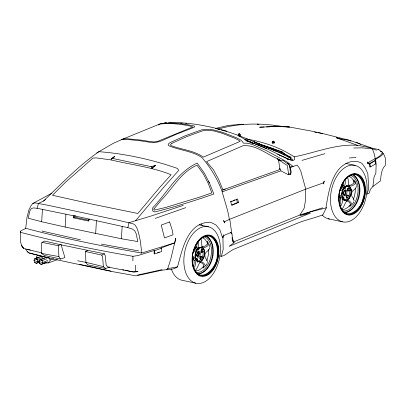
<?xml version="1.0" encoding="UTF-8"?>
<svg xmlns="http://www.w3.org/2000/svg" width="406" height="406" viewBox="0 0 406 406"><rect width="100%" height="100%" fill="white"/><g stroke="black" fill="none" stroke-linecap="round" stroke-linejoin="round"><path stroke-width="0.61" d="M132.914 260.88L132.924 256.298C95.192 249.863 57.652 242.098 20.635 232.354L20.401 231.45L20.975 230.73L25.532 228.568M161.471 248.213L154.757 250.644L154.173 250.502L154.128 253.735L154.711 253.877L161.588 251.583L161.471 248.213L160.888 248.071L174.742 242.879L175.783 238.2L170.723 259.404L167.754 268.584L166.805 269.614L161.979 270.213L136.051 275.877L112.183 271.568L49.963 258.302L29.034 253.06L27.192 251.522L25.593 248.914M154.711 253.877L154.757 250.644M323.587 182.807L323.572 183.979L324.221 180.985L323.587 182.807L305.246 189.348L229.329 219.402L224.462 221.762M61.027 244.402L64.889 257.577L60.484 259.058L44.345 255.425L41.478 253.405L41.366 243.58L42.051 242.367L44.66 241.073L60.342 244.686L104.403 253.811L105.2 255.613L106.215 265.397L108.356 267.178L133.63 271.949L135.497 271.787L135.67 265.179M197.889 261.464C199.727 262.327 205.436 259.135 200.173 259.038L199.869 257.607L200.625 256.399C201.767 256.293 203.99 258.186 202.868 259.338C201.68 260.916 199.123 262.931 197.372 261.002L197.412 259.429L196.92 258.231L196.093 258.389L195.728 259.145M344.516 200.077C346.354 200.94 352.063 197.747 346.8 197.651L346.496 196.22L347.252 195.012C348.394 194.905 350.617 196.798 349.495 197.95C348.307 199.529 345.75 201.543 343.999 199.615L344.039 198.042L343.547 196.844L342.715 197.001L342.354 197.758M20.401 231.45C20.63 237.124 19.331 243.991 23.629 248.492L41.671 252.877M192.251 259.728L192.414 255.765M338.969 196.078L339.071 201.254M208.72 249.558L208.532 253.928L207.623 258.312L206.725 260.652M218.139 251.167L218.189 249.969M355.346 188.171L355.159 192.54L354.25 196.925L353.352 199.265M364.689 191.581L364.791 189.181M65.163 227.045L41.681 221.762L28.207 218.195L29.805 211.059L31.308 208.598L33.404 207.902L37.113 208.298L81.088 217.322L127.885 227.654L132.189 228.964L134.66 230.638L136.172 233.739L137.837 241.57L121.384 238.758L65.163 227.045L65.914 214.256M95.664 233.551L96.43 220.762M41.681 221.762L42.452 209.384M195.367 257.44C193.977 252.212 200.503 242.032 204.431 250.634L204.614 253.456A7.191 4.395 -78 0 1 203.721 257.561L202 260.292M341.994 196.052C340.604 190.825 347.13 180.645 351.058 189.247L351.241 192.068A7.191 4.395 -78 0 1 350.342 196.174L348.627 198.904M121.384 238.758L122.165 226.381M89.142 219.326L88.422 221.031L73.471 217.844L74.049 217.088L74.156 215.642M347.835 188.282L349.267 188.973L349.165 190.104L348.485 190.734L347.155 190.45M195.276 255.973L195.829 252.491M203.731 249.375L203.751 249.172C203 247.503 200.97 246.863 199.432 247.579L199.072 248.959L198.214 250.06L197.443 249.791L197.321 249.045M341.903 194.586L342.456 191.104M348.724 188.47L348.013 189.094L347.906 190.236L348.485 190.734M350.358 187.988L350.378 187.785C349.439 185.674 346.719 185.38 345.166 186.796M195.768 248.716L196.255 247.295M219.6 255.887L221.417 256.272L223.797 255.653L232.937 249.614L297.73 223.092C305.911 219.778 314.655 218.002 322.841 214.835L326.399 207.796L326.018 207.136C328.297 194.342 330.129 180.66 338.228 170.048C343.715 163.08 353.662 158.386 361.959 163.385L365.253 167.952L367.821 173.59L368.744 188.516L366.994 194.19L369.221 193.144L370.445 189.216L372.906 186.471L374.038 177.092L375.865 173.118L376.154 164.11L375.56 159.451L374.982 158.746L375.017 157.386L373.936 152.935L372.393 148.875L369.648 147.266L349.962 140.425L322.633 133.508L311.402 131.077L289.483 127.027L279.658 126.312L259.632 127.19L264.012 126.997M204.578 252.075L204.081 249.868L202.604 249.568L201.65 249.746L201.137 250.289L200.96 251.827L201.767 252.517L204.462 251.182L204.335 254.831L203.203 258.312M351.205 190.688L350.703 188.48L349.231 188.181L348.272 188.359L347.764 188.902L347.587 190.439L348.394 191.13L351.088 189.795L350.962 193.444L349.83 196.925M193.434 250.502C191.185 259.003 190.962 270.868 199.529 275.933C208.78 278.755 215.261 268.508 217.484 260.916C219.732 252.415 219.956 240.55 211.389 235.485C202.117 232.663 195.53 242.961 193.484 250.654M127.885 227.654L128.915 222.701L151.448 215.901L183.207 205.385M193.007 252.923L193.246 251.786M339.157 193.809L339.396 192.672M339.634 191.536L340.72 187.673M347.252 197.59L346.78 196.885L347.034 195.753L347.754 195.342L348.221 196.098L347.967 197.169L347.252 197.59L346.364 197.402M221.417 256.272L223.158 249.355L222.94 237.886L224.193 235.353L230.669 232.602L232.075 234.084L232.547 241.291L234.11 242.6L229.151 246.32L310.463 213.059L300.212 215.576L310.854 211.78L326.399 207.796M279.627 168.292L281.155 171.017L288.341 174.732L290.64 174.296L291.244 171.987L289.615 165.283L287.534 162.933L288.164 164.009M382.117 152.174L383.051 153.306L382.787 154.321L381.046 155.955L375.56 159.451M37.113 208.298L38.458 203.416L43.498 201.021L45.487 199.529M288.341 174.732L288.575 173.93L287.341 165.557L280.17 160.786L278.628 160.746L277.486 158.771C266.564 154.082 255.41 144.419 242.966 145.739L206.532 161.634L213.47 169.835L218.529 179.193L222.945 189.886L222.214 191.825C224.574 200.995 228.045 210.029 229.329 219.402L229.979 220.625L231.856 234.039M166.805 269.614L171.926 269.198L174.301 268.579L177.513 266.915C182.36 249.492 187.364 221.97 210.557 222.229L215.885 224.894L219.798 229.593L222.549 237.591L222.94 237.886M39.565 262.068L36.048 263.342L34.647 262.337L34.013 260.505L34.52 258.921L39.397 256.988M37.398 262.926L37.905 261.337L37.271 259.505L35.87 258.505L34.52 258.921M47.715 261.89L40.945 264.453L39.544 263.453L38.91 261.621L39.418 260.033L44.295 258.099M42.295 264.037L42.803 262.454L42.168 260.622L40.767 259.622L39.418 260.033M202.31 257.44L203.071 254.592L203.122 251.756L202.188 251.558M348.937 196.052L349.698 193.205L349.749 190.368L348.815 190.17M342.37 198.509L342.765 197.428L343.491 197.235L343.836 198.118L343.41 199.209L342.715 199.371M193.774 251.02L194.149 249.989L195.981 248.294M222.549 237.591L223.589 234.764M259.87 144.632L262.672 145.556L262.91 145.15L271.685 148.078L281.444 152.072L282.094 151.793L283.698 153.554L290.554 157.137M341.329 186.085L343.491 181.929M361.731 203.883L362.812 201.077M196.783 260.596L197.209 259.505L196.864 258.622L195.981 258.434M88.422 221.031L89.153 219.174M382.305 153.011C379.321 158.294 371.977 159.203 367.669 163.242L368.409 163.887L369.516 163.019M240.205 135.721L240.154 134.635L239.474 133.99L238.921 134.102L238.586 136.056M272.253 143.115L272.208 142.034C272.045 140.983 274.339 141.186 272.949 141.359L272.614 143.308L273.345 143.348L273.202 141.374L273.507 141.247L274.187 141.892L274.233 142.978M193.16 266.417C194.728 263.606 194.337 260.013 192.886 257.237L192.053 256.922M339.786 205.03C341.355 202.218 340.964 198.625 339.512 195.849M342.512 186.455C344.171 184.014 341.466 188.059 343.471 185.572M342.882 185.907L342.598 186.491L343.319 185.542M195.037 254.978L195.55 254.024M341.664 193.591L342.177 192.637M290.772 157.426L290.407 158.101L291.295 157.609L290.097 157.066C288.879 158.401 280.475 149.007 281.155 153.372L289.706 157.741L290.097 157.066M207.131 263.509L205.812 265.595M353.758 202.122L352.438 204.208M195.063 255.323L195.717 254.019L195.484 252.659M341.69 193.936L342.344 192.632L342.111 191.272M198.539 248.183L199.478 247.467M195.626 245.366C198.245 240.022 203.959 234.166 210.43 236.485C217.017 240.088 217.92 248.645 217.251 255.384C217.443 268.371 199.173 286.225 193.053 266.179M202.416 259.581L203.315 258.419M232.364 240.311L233.668 241.89L299.907 214.992L304.16 208.202L305.368 201.122L305.743 190.368L305.246 189.348L305.363 187.684L300.81 171.2L299.09 167.632L297.131 165.08L290.138 167.505M349.038 198.194L349.942 197.032M37.575 255.196L36.291 257.089L37.22 258.683M44.061 263.174L48.344 262.91L50.268 260.068L53.825 258.805M196.951 249.406L198.28 249.69L198.884 248.878L198.838 247.767M343.577 188.019L344.907 188.303L345.511 187.491L345.465 186.379M195.971 247.878L196.408 247.325M199.143 247.767L200.767 247.249M343.948 187.658L344.07 188.404L344.841 188.673L345.699 187.572L346.059 186.192L347.394 185.862M239.312 136.091L239.352 133.924L238.87 133.96L238.175 134.777L238.22 135.863M272.903 141.212L272.208 142.034L273.969 142.125L274.187 141.892L273.38 141.181M51.917 193.185L32.886 203.411L31.191 205.436L29.019 209.567L26.994 217.388L25.857 227.121L25.405 228.273L27.121 228.654C64.833 238.774 103.195 246.239 141.618 253.055L174.742 242.879M135.624 220.666L163.846 187.136L178.66 170.393L177.488 168.439C152.23 159.67 125.611 153.691 98.932 151.687C78.607 165.795 61.296 183.923 43.498 201.021M193.916 250.695C195.88 248.482 197.494 245.452 197.123 242.412M340.543 189.308C342.502 187.095 344.115 184.065 343.75 181.025M194.205 260.261L194.357 260.677M340.751 198.97L340.634 198.25M344.425 180.386C357.828 163.557 368.409 186.613 362.812 199.107C360.777 211.247 344.044 221.783 339.68 204.791M238.87 133.96L238.175 134.777L239.936 134.873L240.154 134.635L239.352 133.924M203.924 265.925L201.381 268.65L198.605 270.381L195.778 270.995M209.907 272.71L212.262 270.193M350.551 204.538L348.003 207.263L345.227 208.994L342.405 209.608M112.863 158.299L114.462 156.635L111.224 158.913L111.269 159.964C131.199 164.8 152.052 166.993 171.119 174.763L160.076 187.019L137.862 213.48L92.527 204.203L52.455 195.271L65.635 182.147L92.928 158.091L96.115 157.873L111.269 159.964M198.63 248.137L196.326 251.238L195.337 255.024M345.257 186.75L342.953 189.851L341.943 193.632M200.975 251.933L201.858 252.121L202.543 251.492L202.64 250.36L201.214 249.67M340.776 188.602L342.608 186.907M194.981 270.751C198.996 267.64 199.118 256.013 205.35 265.377L205.157 266.118L203 268.072L203.929 265.788C203.391 263.946 201.625 262.352 199.661 262.281M341.608 209.364C345.618 206.253 345.739 194.626 351.977 203.99L351.784 204.731L349.627 206.684L350.556 204.401C350.018 202.558 348.246 200.965 346.288 200.894M345.77 186.379L346.105 186.08M151.083 166.633L155.584 165.404L151.935 168.632L151.89 167.587L151.083 166.633L111.929 158.289M202.097 249.857L201.386 250.482L201.285 251.624L201.858 252.121M193.576 268.112C196.433 265.351 196.362 260.16 194.23 256.937L192.972 256.546M340.203 206.725C343.06 203.964 342.989 198.773 340.852 195.55L339.599 195.159M343.44 188.374L344.024 187.892L343.588 188.257M196.961 249.644L197.397 249.279M197.321 262.251L198.295 261.642M343.948 200.863L344.922 200.254M200.919 259.454L199.148 260.819L197.372 261.002M347.546 198.067L345.775 199.432L343.999 199.615M158.523 124.997L160.355 123.617C171.616 122.135 183.268 123.652 194.317 125.987L194.636 126.921L192.398 127.997L176.666 134.107L161.446 140.857L157.767 142.024L153.646 142.46L149.088 142.166L139.953 140.72L125.875 139.314L122.013 139.476L113.365 143.272L96.75 152.93M372.906 186.471L380.392 180.964C381.143 175.539 381.087 169.48 385.335 165.328C386.111 161.187 385.7 156.736 383.051 153.306M111.224 158.913L114.462 156.635M151.89 167.587L155.584 165.404M199.737 258.789L200.625 258.977L201.34 258.556L201.594 257.485L201.127 256.729L200.239 256.536M369.876 166.876L370.495 166.886L375.692 163.867L375.687 160.456L375.068 160.446L369.267 163.76L369.876 166.876L370.917 166.272M201.127 256.729L200.407 257.14L200.153 258.272L200.625 258.977M199.422 247.548L199.798 247.33M346.425 185.943L346.049 186.161L347.805 186.577L349.231 188.181M369.267 163.76L369.886 163.765L375.687 160.456M343.435 188.227L343.923 187.968M42.051 242.367L58.312 245.737L60.342 244.686M109.407 267.178L105.611 268.488L87.493 264.819L85.889 262.327L85.519 251.537L87.549 250.487M85.519 251.537L101.789 255.105L104.403 253.811M347.125 190.708L347.572 190.49M231.816 204.964L237.363 202.594L238.449 202.457L237.662 199.001L230.725 201.909L231.796 205.309L238.449 202.457M230.217 201.797L231.953 201.071M233.11 200.589L234.846 199.859M196.844 246.792L196.692 246.929M35.87 258.505L41.29 256.359M34.013 260.505L37.266 259.221M37.271 259.505L42.691 257.358M40.767 259.622L46.188 257.47M34.647 262.337L37.9 261.048M37.905 261.337L39.529 260.693M38.91 261.621L42.163 260.332M42.168 260.622L47.045 258.688M36.048 263.342L39.301 262.053M39.544 263.453L42.792 262.164M42.803 262.454L47.68 260.52M40.945 264.453L45.822 262.52M225.305 188.993L222.945 189.886L280.013 169.49L278.628 160.746L283.221 160.517L289.615 165.283L290.64 174.296M185.826 207.639L155.341 218.342M280.602 170.956L222.214 191.825C217.733 179.229 210.729 167.851 202.112 157.695C192.226 150.865 179.462 150.321 168.627 145.658L168.14 144.237L169.931 142.668L184.974 135.878L201.396 129.915L205.766 129.291L210.288 129.397L214.962 130.225L223.625 132.721L236.404 137.741L240.225 139.654L241.91 141.004L243.412 143.1L248.289 143.293L252.882 144.714L265.935 150.403L287.275 162.055L293.117 166.43L290.041 167.242M48.344 262.91L57.231 259.738M299.907 214.992L322.628 207.821M157.564 252.588L159.284 252.014M350.951 189.861L350.936 188.851M204.33 251.248L204.309 250.238M154.173 250.502L137.69 255.618L132.924 256.298M344.877 186.745L345.704 186.491M198.25 248.132L199.077 247.878M217.591 129.255L218.798 128.89C238.895 123.048 259.804 123.028 280.368 126.134L282.018 126.494M302.013 160.375L324.942 153.676M164.049 123.16L166.44 122.759L164.131 123.221M196.139 258.815L196.864 258.622M32.886 203.411L35.063 202.893L47.304 205.142L118.608 220.346L133.077 223.792L135.249 225.239L136.888 227.974L138.593 232.927L140.415 241.575L141.379 249.878L141.11 251.695L141.618 253.055M340.34 190.48L341.705 190.155C344.354 187.567 346.039 183.583 345.1 179.904M193.713 251.867L195.083 251.542C197.727 248.954 199.412 244.97 198.473 241.291M215.556 128.443L228.304 125.429L243.534 124.17M344.704 212.993C359.833 209.897 365.517 183.685 353.235 174.504M198.077 274.38C213.343 271.259 219.078 244.442 206.152 235.571M137.578 275.06L162.08 269.645M354.631 173.991C338.883 177.199 332.986 204.863 346.308 214.013M206.243 235.49C216.571 234.313 219.595 247.523 218.261 255.511C217.18 264.788 210.415 278.724 199.057 275.268M208.004 235.378C192.261 238.586 186.359 266.25 199.681 275.4M348.916 214.52C364.659 211.308 370.561 183.649 357.234 174.494M202.29 275.907C218.032 272.695 223.934 245.036 210.607 235.881M167.754 268.584L177.513 266.915M353.885 201.122L354.154 200.539L353.58 199.001L351.662 195.834L351.449 193.474L352.383 191.256L355.22 188.617L356.28 187.1L356.255 186.11M207.258 262.509L207.527 261.926L206.953 260.388L205.035 257.221L204.822 254.861L205.756 252.644L208.593 250.005L209.653 248.487L209.628 247.498M262.789 145.475L281.155 153.372L281.612 151.996L282.094 151.793L258.12 143.79M245.934 138.948C262.921 141.694 279.754 147.353 294.213 156.823C315.183 152.869 335.701 143.678 357.488 145.328C364.654 146.652 371.921 147.911 378.96 149.702L381.163 151.474M108.356 267.178L109.417 267.052M378.138 149.784L378.96 149.702M288.575 173.93L290.605 173.738M349.388 157.975L356.047 157.513M258.145 124.145L257.262 124.206L259.048 124.434M135.497 271.787L138.01 271.66L132.975 271.949L125.099 270.254M266.514 126.89L274.025 126.555M275.902 126.474L279.658 126.312M353.697 147.992L362.441 147.86L372.393 148.875L376.575 150.205M168.586 122.546C188.338 122.074 207.918 125.86 226.863 131.174M375.073 163.862L375.692 163.867M273.806 126.119L280.074 126.484M281.328 126.555L289.483 127.027L284.692 126.692M346.354 186.034L346.729 186.065M199.727 247.421L200.102 247.452M180.807 123.125L182.015 123.226M185.643 123.541L186.851 123.642M348.779 185.156C350.85 185.517 353.017 184.233 354.027 182.441L353.89 179.721L355.301 182.487L355.23 183.416C353.956 185.243 350.652 187.227 348.729 185.283C347.861 182.725 349.013 179.741 347.297 177.346M342.882 198.94L343.902 200.006L344.704 200.249L343.902 200.006L342.659 198.158L341.898 194.332M196.255 260.327L197.275 261.393L198.082 261.637L197.275 261.393L196.032 259.546L195.271 255.719M357.488 145.328L336.132 137.659L339.33 138.72L349.962 140.425L350.982 141.105M282.566 126.616L284.408 126.916M138.695 250.928L101.398 244.113M314.554 132.092L317.04 132.529M318.284 132.747L322.633 133.508M339.33 138.72L339.797 138.806M41.478 253.405L58.885 256.572L60.484 259.058M77.597 260.764L86.305 262.438M74.049 217.088L88.995 220.275M354.545 173.961C365.963 175.524 366.395 190.673 363.791 199.397C362 208.131 351.763 219.747 342.852 211.891M74.775 215.764L76.018 216.007M27.38 249.436L30.435 250.076M345.846 163.44L355.103 165.415A28.907 17.671 -78 0 1 360.477 211.338A28.907 17.671 -78 0 1 330.733 204.091A28.907 17.671 -78 0 1 355.103 165.415M348.378 188.785L349.267 188.973M347.13 188.902L348.013 189.094M346.866 195.149L347.754 195.342M345.897 196.697L346.78 196.885M342.603 197.047L343.491 197.235M341.877 197.24L342.765 197.428M328.246 218.788L342.436 221.813M199.219 224.828L208.476 226.802A28.907 17.671 -78 0 1 213.85 272.725A28.907 17.671 -78 0 1 184.106 265.478A28.907 17.671 -78 0 1 208.476 226.802M195.809 283.2L181.619 280.176A28.902 17.671 -78 0 1 171.332 268.955M122.673 269.731L123.886 269.99M199.432 247.579L201.183 247.964L202.604 249.568M79.693 264.357L111 271.162M80.429 239.779L41.843 231.039M218.088 129.23L219.935 129.681M221.163 129.981C237.677 134.163 253.237 141.532 268.894 148.139M85.889 262.327L103.347 266.595L105.611 268.488M49.39 258.023L28.983 252.862L27.192 251.522M257.039 143.419L261.53 144.734L263.347 145.916M258.094 143.785L260.972 144.637L261.281 145.049M201.584 246.376C203.787 247.183 206.304 245.772 207.4 243.828L207.263 241.108L208.674 243.874L208.608 244.803C207.329 246.63 204.03 248.614 202.102 246.67C201.234 244.113 202.386 241.128 200.671 238.733M257.769 143.582L263.108 145.409L262.91 145.15L262.672 145.556L262.91 145.15L263.352 145.363M248.634 141.324L252.71 143.419L246.021 140.121L247.523 141.481L244.61 139.425L264.925 147.794L287.032 158.604L291.077 160.02L293.442 160.319L294.614 159.533L294.715 158.345L294.213 156.823M264.377 146.201L265.519 146.622M266.666 147.038L272.385 149.139L281.287 153.118M254.395 142.141L254.75 142.273M288.996 157.32L290.107 157.736L291.417 160.197M284.976 155.087L282.216 153.732M288.306 156.356L289.97 156.99M263.646 147.469L247.939 141.085L238.22 135.518M291.051 160.203L279.176 155.051L280.241 155.574M344.252 188.019L344.907 188.303M197.626 249.406L198.28 249.69M254.004 141.643L275.71 151.149M254.476 142.146L255.932 142.81M255.278 142.511L256.861 143.232M380.666 151.367L382.173 152.067L380.874 151.397M356.011 142.166L360.706 144.363M286.611 158.69L288.204 159.436M264.204 147.738L266.422 148.824M277.516 154.239L278.623 154.782M287.032 158.604L288.585 159.396M272.949 141.359L273.131 141.166L273.096 141.658L272.426 141.801L272.472 142.882M238.921 134.102L239.098 133.909L239.063 134.401L238.393 134.543L238.444 135.624M280.536 160.451L277.486 158.771L280.647 160.522M343.43 194.494L344.486 194.748L345.476 193.642L345.542 191.145A2.187 1.34 -78 0 0 344.019 190.774M343.638 199.529L344.176 200.168M197.011 260.916L197.549 261.555M349.317 176.341L351.672 177.985L353.54 180.64L354.164 182.38M202.69 237.728L205.045 239.373L206.913 242.027L207.75 244.346M196.697 273.614L198.585 274.933M224.234 222.321L224.863 222.914L223.599 220.494L223.813 221.514M230.38 232.202L231.679 233.572M344.953 189.795L345.81 191.49L345.43 193.906A3.004 1.837 -78 0 1 344.06 195.443M198.326 251.182L199.184 252.877L198.803 255.293A3.004 1.837 -78 0 1 197.433 256.831M201.056 224.051L202.635 225.934M273.431 141.329L273.969 142.125L274.014 143.211M239.398 134.071L239.936 134.873L239.982 135.954M339.624 195.9L340.568 197.336M192.997 257.287L193.941 258.724M208.4 181.284L209.364 182.822L213.866 194.027C194.413 200.782 174.727 206.989 154.747 211.973L152.92 211.176L152.362 209.547L152.778 207.745C167.262 192.657 177.447 172.098 197.154 163.07L204.492 173.357L209.364 182.822M234.11 242.6L232.07 237.596L232.303 239.768M291.594 158.355L292.777 160.365M48.72 257.419L50.268 260.068M101.789 255.105L102.591 256.633L103.347 266.595M368.409 163.887L367.547 161.953L367.669 163.242M342.233 197.169L342.644 198.255M195.606 258.556L196.017 259.642M355.778 183.086L356.417 185.309M209.151 244.473L209.79 246.696M355.017 181.086L355.412 182.177M350.378 187.785L350.566 188.531M203.751 249.172L203.939 249.918M350.703 188.48L350.804 188.897M204.081 249.868L204.177 250.284M236.576 199.133L237.363 202.594M369.886 163.765L370.495 166.886M73.187 215.769L73.471 217.844M339.228 202.437L339.472 204.213M192.205 260.86L192.444 262.641M192.683 264.418L192.845 265.6M196.392 254.42L197.209 256.739A3.004 1.837 -78 0 0 200.036 255.557L200.417 253.141L199.559 251.446A3.004 1.837 -78 0 0 197.316 252.405L196.636 254.724L196.768 255.876L197.291 256.186L197.859 256.135L198.849 255.029L198.915 252.532A2.187 1.34 -78 0 0 197.392 252.162M58.312 245.737L58.885 256.572M329.459 219.012A28.902 17.671 -78 0 1 322.207 215.094M350.332 175.428A18.189 11.119 -78 0 1 356.935 182.147A18.138 11.089 -78 0 1 357.508 195.316A18.189 11.119 -78 0 1 351.718 207.227A18.138 11.089 -78 0 1 342.943 210.927M351.733 174.646A19.189 11.728 -78 0 1 358.635 196.062A19.189 11.728 -78 0 1 343.334 212.074M340.644 198.661A6.953 4.253 -78 0 1 339.279 196.306M340.553 188.252A6.953 4.253 -78 0 1 343.08 185.912M203.705 236.815A18.189 11.119 -78 0 1 210.308 243.534A18.138 11.089 -78 0 1 210.881 256.704A18.189 11.119 -78 0 1 205.091 268.615A18.138 11.089 -78 0 1 196.337 272.284A18.189 11.119 -78 0 1 195.22 271.959M205.111 236.033A19.189 11.728 -78 0 1 212.115 256.962A19.189 11.728 -78 0 1 197.311 273.553M194.393 260.332A6.953 4.253 -78 0 1 192.449 256.754M193.931 249.639A6.953 4.253 -78 0 1 196.453 247.3M199.077 253.537L198.539 255.389L197.686 255.744L197.077 255.034L197.382 253.116A1.614 0.985 -78 0 1 198.605 252.603L199.077 253.537M345.704 192.15L345.166 194.002L344.313 194.357L343.704 193.647L344.009 191.728A1.614 0.985 -78 0 1 345.232 191.216L345.704 192.15M347.044 191.754L346.663 194.169A3.004 1.837 -78 0 1 343.836 195.352L343.263 193.337L343.943 190.998A3.004 1.837 -78 0 1 346.191 190.079L347.044 191.754M338.939 194.52C337.924 202.315 339.858 214.302 349.47 215.2C359.346 213.83 363.893 202.868 365.233 194.119C366.248 186.324 364.309 174.336 354.702 173.443C344.826 174.813 340.274 185.77 338.939 194.52M154.031 208.882L153.828 209.907L154.244 210.105L165.354 207.552L200.194 196.951L211.851 192.87L208.248 183.436L203.421 174.057L196.971 165.196C181.071 172.002 172.855 188.145 161.319 200.072L154.031 208.882M171.936 143.298L170.49 144.582L170.845 145.541C181.477 149.682 193.875 150.372 203.34 157.117L240.088 141.415L238.51 140.095L234.83 138.243L222.067 133.234L213.754 130.884L206.69 130.214L202.995 130.707L186.77 136.594L171.936 143.298M192.327 127.154L156.909 141.684L153.935 141.933L150.266 141.592L141.425 140.151L127.317 138.745L123.419 138.903L121.47 139.659L159.325 124.195C170.175 122.703 181.452 124.155 192.084 126.459L192.327 127.154M169.612 221.95L161.233 225.097L164.491 237.921L173.022 234.805L172.367 230.537L169.612 221.95M23.629 248.492L21.335 245.224L23.629 248.492"/></g></svg>
